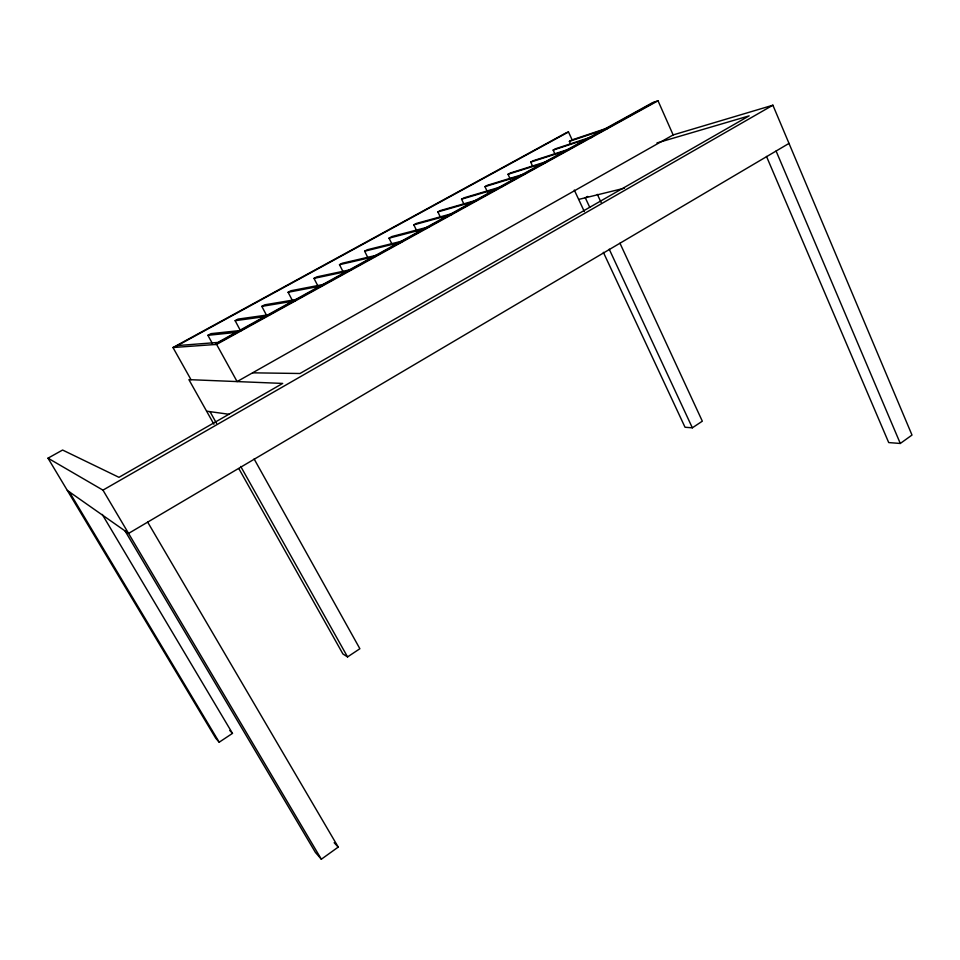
<?xml version="1.0" encoding="UTF-8"?>
<svg xmlns="http://www.w3.org/2000/svg" width="960" height="960" viewBox="0 0 960 960"><rect width="100%" height="100%" fill="white"/><g stroke="black" fill="none" stroke-linecap="round" stroke-linejoin="round"><path stroke-width="1.44" d="M125.076 530.964L315.42 852.444L321.336 859.224L338.232 847.092L147.672 522.12M766.5 156.42L888.708 442.584L900.3 443.46L912 435.06L772.896 105.204L673.152 134.928L237.108 381.576L216.588 344.412L172.98 347.532L191.028 379.716M213.924 424.224L188.892 379.632L282.684 383.424L118.968 477.324L62.592 450.036L48 458.172L215.76 738.252L219.204 742.2L232.476 733.38L102.252 514.428M238.848 468.612L342.924 653.976L347.556 656.916L359.88 648.732L254.112 458.94M603.36 252.312L685.032 427.26L692.352 427.812L702.324 421.188L619.98 243.252M789.012 143.4L128.568 533.412L67.332 490.44M48 458.172L102.96 490.14L772.896 105.204M587.7 196.428L585.3 197.796L589.716 207.264M215.232 344.508L655.212 101.76M216.588 344.412L658.02 100.776L673.152 134.928M240.756 331.2L235.14 320.688L238.032 319.104L270 314.616M292.86 301.38L288.096 292.272L290.916 290.736L324.696 284.22M367.86 257.628L364.632 251.208L367.32 249.744L403.2 240.828M392.22 244.512L389.004 238.176L392.052 236.496L429.3 226.728M416.928 231.192L413.82 224.856L416.424 223.416L453.552 213.204M463.98 204.228L461.568 199.2L464.112 197.808L502.308 186.456M487.512 192.048L484.956 186.66L487.452 185.28L524.712 173.868M532.584 166.104L530.724 162.096L533.16 160.764L569.88 148.908M554.976 154.08L553.152 150.096L555.552 148.776L593.376 136.296M172.98 347.532L566.304 132.744L568.488 131.976L572.136 139.872L608.652 127.644M174 347.46L568.488 131.976M212.244 343.188L207.888 335.316L210.996 333.648L240.732 330.468M266.652 315.516L261.816 306.372L264.684 304.836L296.868 299.412M317.988 286.14L313.992 278.388L316.776 276.888L351.204 269.532M343.44 272.436L339.504 264.696L342.24 263.232L376.704 255.228M440.316 216.984L437.856 211.92L440.448 210.54L477.42 199.944M510.516 179.652L507.996 174.288L510.48 172.956L547.476 161.304M570.612 143.988L569.388 141.348L572.136 139.872M658.02 100.776L652.428 102.72L217.8 342.444L177.456 345.576M569.388 141.348L607.188 128.724M553.152 150.096L591.528 137.46M530.724 162.096L568.752 149.856M507.996 174.288L546.3 162.264M484.956 186.66L523.524 174.876M461.568 199.2L498.948 188.136M656.964 142.944L749.172 115.848L299.976 373.5L252.588 372.828M437.856 211.92L474.684 201.408M413.82 224.856L452.208 214.344M389.004 238.176L426.048 228.516M364.632 251.208L401.772 242.064M578.676 199.416L624.504 188.184M339.504 264.696L375.216 256.476M313.992 278.388L349.104 270.948M288.096 292.272L321.672 285.876M261.816 306.372L295.248 300.84M235.14 320.688L265.428 316.548M207.888 335.316L237.36 332.292M206.604 411.18L229.032 414.276M229.8 730.5L232.476 733.38M334.152 842.712L338.232 847.092M69.288 491.82L219.204 742.2M102.96 490.14L321.336 859.224M210 411.648L216.576 423.384M240.732 466.44L347.556 656.916M609.228 249.204L692.352 427.812M574.296 190.056L584.364 211.62M597.348 194.364L601.128 202.512M776.088 151.032L900.3 443.46"/></g></svg>
